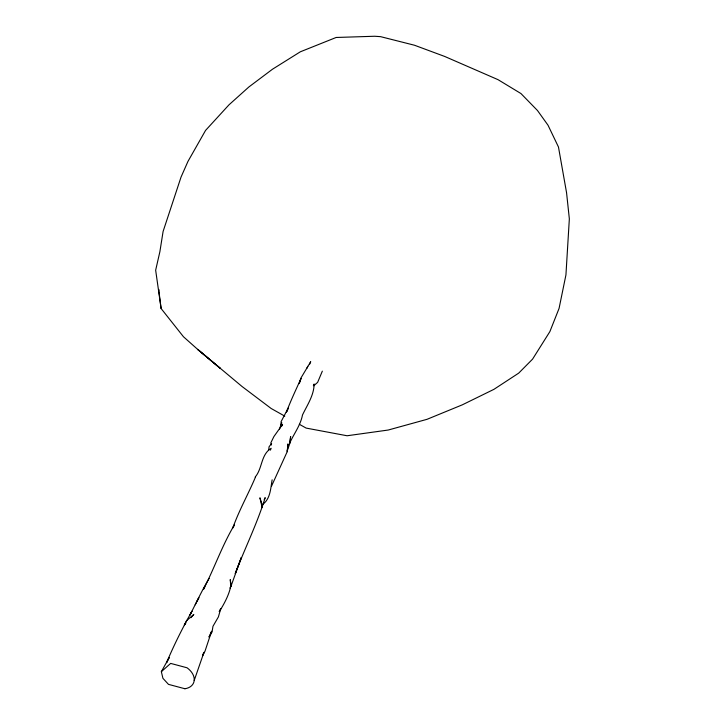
<?xml version="1.0" encoding="UTF-8"?>
<svg xmlns="http://www.w3.org/2000/svg" width="725" height="725" viewBox="0 0 725 725"><rect width="100%" height="100%" fill="white"/><g stroke="black" fill="none" stroke-linecap="round" stroke-linejoin="round"><path stroke-width="1.09" d="M287.2 451.693L287.97 444.09L287.2 451.693L271.54 486.103M281.445 425.312L281.626 423.4M268.712 450.134L269.057 446.799L271.621 443.492M264.19 499.588L265.178 497.64C257.148 523.722 244.95 548.082 235.226 573.602L241.334 557.462L230.822 586.661L230.251 579.619L231.03 584.885L230.233 588.319M231.03 584.885C229.345 594.382 224.451 603.427 219.331 611.592M272.138 479.832C270.57 488.414 270.543 498.501 262.867 504.319M230.197 587.948L230.758 585.909M286.33 412.462C290.571 400.834 295.954 389.805 301.038 378.387L299.208 383.625L301.002 377.897L310.708 361.702L309.457 364.584M279.469 429.272L281.717 422.448M287.191 411.138L288.178 408.148L281.083 421.66L281.128 424.923M287.281 450.714L290.009 442.839L290.634 436.486L289.674 443.192C293.888 433.722 300.522 425.412 302.497 414.963C307.246 405.03 313.97 395.352 314.142 384.005L313.381 385.637M184.929 688.741A17.173 11.854 23.6 0 0 194.209 680.449L203.961 652.328L202.565 655.273M270.398 450.143L271.15 448.295C260.782 454.566 262.513 468.495 255.209 477.023M184.938 688.75L168.481 684.364L162.917 678.31L161.349 671.667L169.161 657.638L166.56 662.686C173.964 645.023 182.591 627.886 191.944 611.202L189.887 615.162C196.276 602.801 201.994 590.304 209.135 578.405M306.856 368.327L307.753 366.315M209.036 636.894L211.627 631.221L205.03 651.104L202.628 655.645M255.508 477.005C248.322 494.051 238.996 510.427 232.816 527.954L234.383 524.927C222.095 545.517 214.373 568.255 203.408 589.488L204.831 586.752M195.215 604.813L198.886 597.681L196.883 601.533M219.276 611.447L220.781 608.556L218.397 616.921L212.969 626.3L212.062 631.946L209.09 636.994M281.563 426.327L282.578 424.37L273.905 436.559L270.851 442.83L271.503 444.978M322.344 371.137L317.632 382.356L313.771 385.763M185.754 623.409L184.286 625.032L186.57 620.645L193.811 614.447L190.883 617.7M161.349 671.667L170.665 663.402L187.032 667.779A17.173 11.854 23.6 0 1 194.209 680.449M284.789 416.132L271.204 408.519L242.041 386.498L197.698 349.414L183.47 336.753L161.104 308.524L155.657 270.217L159.89 251.666L163.098 231.456L181.032 177.09L187.956 161.421L205.565 130.409L228.982 104.835L248.874 86.973L272.491 69.219L300.349 51.792L336.146 37.473L374.689 36.25L380.58 36.658L414.501 45.24L444.697 56.45L498.021 79.659L520.949 93.543L537.488 110.517L548.028 125.235L558.477 147.039L566.56 192.723L569.342 218.841L565.935 274.911L559.066 308.415L549.885 331.588L532.567 359.138L518.701 373.13L493.942 389.334L462.305 404.84L426.989 419.331L388.21 430.034L347.085 435.761L306.131 428.085L299.343 424.279M161.104 308.524L158.703 289.42L158.748 290.408M220.454 368.499L197.698 349.414L220.454 368.499M261.634 503.259L259.931 497.794L262.16 507.645L261.634 503.259"/></g></svg>
